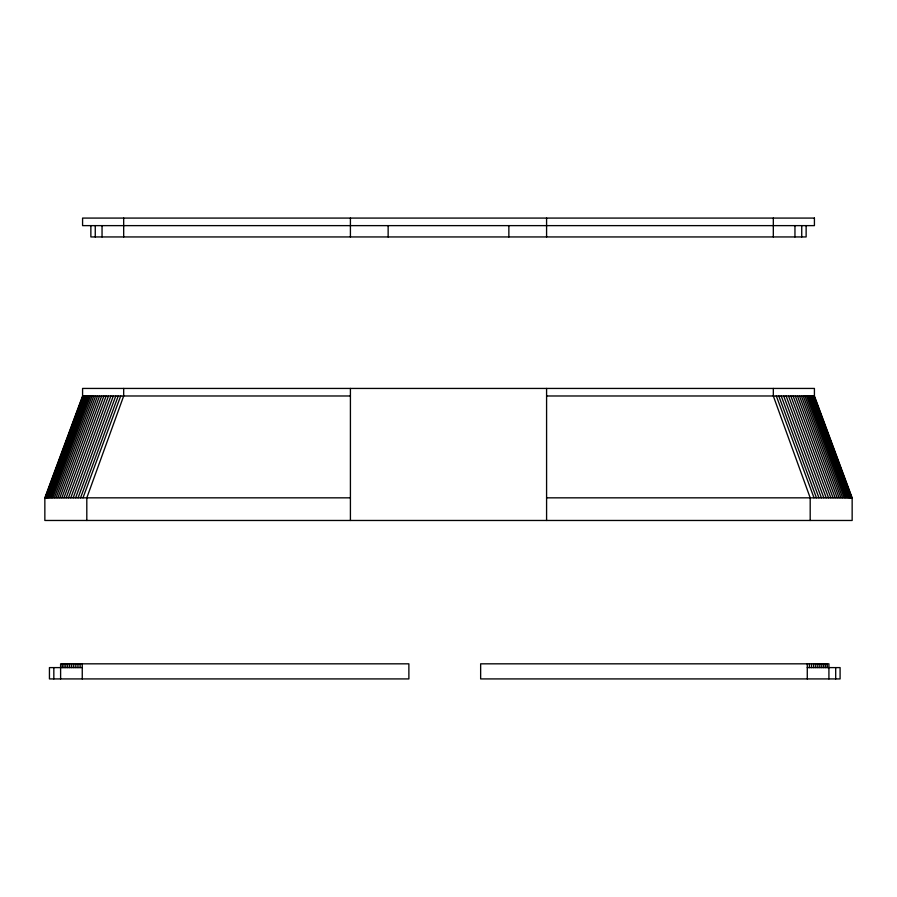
<?xml version="1.0" encoding="UTF-8"?>
<svg xmlns="http://www.w3.org/2000/svg" width="897" height="897" viewBox="0 0 897 897"><rect width="100%" height="100%" fill="white"/><g stroke="black" fill="none" stroke-linecap="round" stroke-linejoin="round"><path stroke-width="1.35" d="M53.831 678.917L53.831 667.603M60.615 678.917L60.604 663.825L408.875 663.825L408.886 678.917L49.436 678.917L49.436 667.603L82.255 667.603L82.255 678.917M807.278 678.917L807.278 663.825M809.419 667.603L809.43 663.825M811.561 667.603L811.572 663.825M813.68 667.603L813.691 663.825M815.765 667.603L815.777 663.825M817.829 667.603L817.829 663.825M819.836 667.603L819.847 663.825M821.787 667.603L821.798 663.825M823.681 667.603L823.693 663.825M825.509 667.603L825.52 663.825M827.258 667.603L827.258 663.825M44.85 497.835L82.58 395.981L82.58 388.435L814.42 388.435L814.42 395.981L852.15 497.835L852.15 520.473L44.85 520.473L44.85 497.835L350.413 497.835M45.153 497.835L82.883 395.981M45.579 497.835L83.298 395.981M46.139 497.835L83.87 395.981M46.868 497.835L84.598 395.981M47.754 497.835L85.484 395.981M48.786 497.835L86.516 395.981M49.963 497.835L87.693 395.981M51.286 497.835L89.016 395.981M52.744 497.835L90.474 395.981M54.336 497.835L92.055 395.981M56.04 497.835L93.77 395.981M57.868 497.835L95.598 395.981M59.796 497.835L97.526 395.981M61.837 497.835L99.556 395.981M63.956 497.835L101.675 395.981M66.154 497.835L103.884 395.981M68.43 497.835L106.16 395.981M70.773 497.835L108.492 395.981M73.162 497.835L110.88 395.981M75.595 497.835L113.314 395.981M78.05 497.835L115.78 395.981M80.539 497.835L118.258 395.981M82.973 497.835L120.691 395.981M82.58 395.981L350.413 395.981M546.587 395.981L814.42 395.981M546.587 497.835L852.15 497.835M807.278 667.603L840.097 667.603L840.097 678.917L480.646 678.917L480.646 663.825L828.918 663.825L828.918 678.917M814.117 395.981L851.847 497.835M813.702 395.981L851.421 497.835M813.131 395.981L850.861 497.835M812.402 395.981L850.132 497.835M811.516 395.981L849.246 497.835M810.484 395.981L848.214 497.835M809.307 395.981L847.037 497.835M807.984 395.981L845.714 497.835M806.526 395.981L844.256 497.835M804.945 395.981L842.664 497.835M803.23 395.981L840.96 497.835M801.402 395.981L839.132 497.835M799.474 395.981L837.204 497.835M797.444 395.981L835.163 497.835M795.325 395.981L833.044 497.835M793.116 395.981L830.846 497.835M790.84 395.981L828.57 497.835M788.508 395.981L826.227 497.835M786.12 395.981L823.838 497.835M783.686 395.981L821.405 497.835M781.22 395.981L818.95 497.835M778.742 395.981L816.461 497.835M776.309 395.981L814.028 497.835M82.244 663.825L82.255 667.603M80.102 663.825L80.113 667.603M77.961 663.825L77.972 667.603M75.841 663.825L75.853 667.603M73.756 663.825L73.756 667.603M71.693 663.825L71.704 667.603M69.686 663.825L69.697 667.603M67.735 663.825L67.735 667.603M65.84 663.825L65.84 667.603M64.012 663.825L64.023 667.603M62.263 663.825L62.274 667.603M835.69 667.603L835.701 678.917M810.193 520.473L810.193 497.835L773.326 395.981L773.326 388.435M806.134 225.629L806.134 236.943L90.866 236.943L90.866 225.629M801.739 225.629L801.739 236.943M794.955 225.629L794.955 236.943M773.326 218.083L773.315 236.943M546.587 218.083L546.587 236.943M546.587 388.435L546.587 520.473M508.857 225.629L508.857 236.943M388.143 225.629L388.143 236.943M350.413 218.083L350.413 236.943M350.413 388.435L350.413 520.473M123.674 218.083L123.685 236.943M123.674 388.435L123.674 395.981L86.807 497.835L86.807 520.473M102.045 225.629L102.045 236.943M95.261 225.629L95.261 236.943M814.42 218.083L82.58 218.083L82.58 225.629L814.42 225.629L814.42 218.083"/></g></svg>
